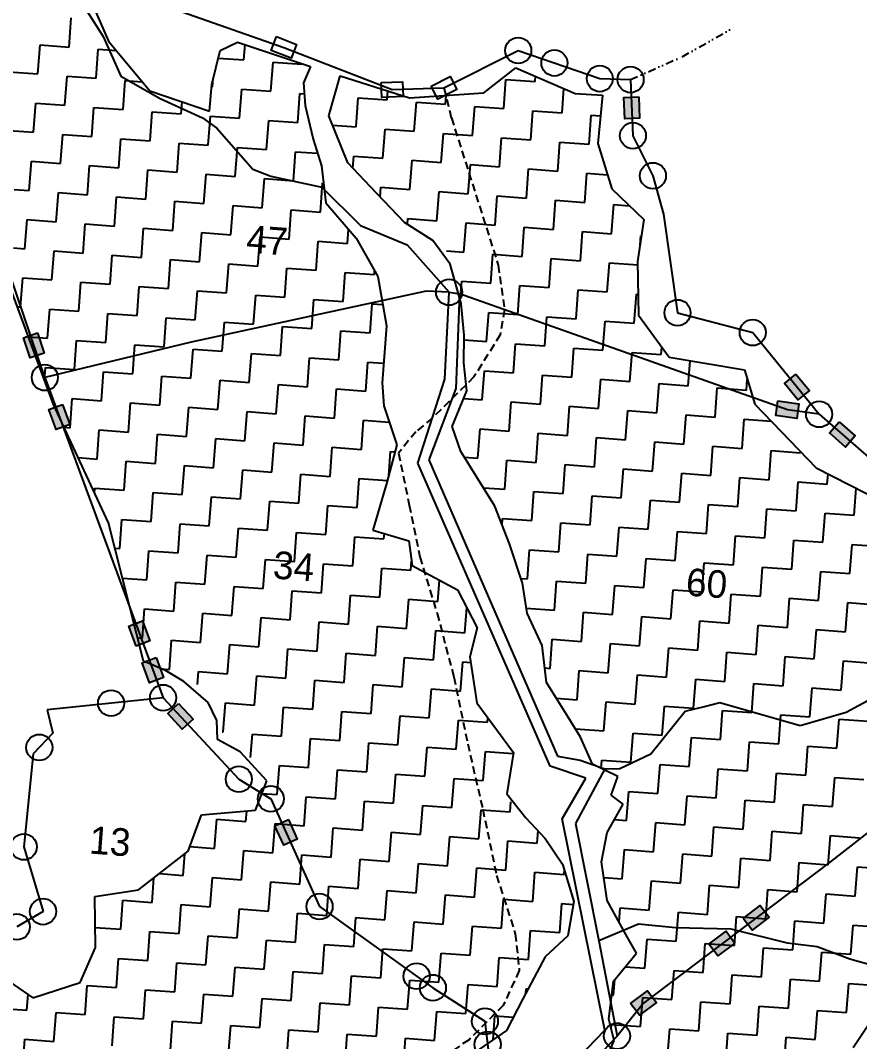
# Model space of a CAD drawing. Header units: metres. Extents: x 317417 to 320594, y 1863773 to 1867597.
# Drawn here: x 319720 to 320265, y 1865305 to 1865968 of the extents above; entities that cross this region are included whole.
import ezdxf

# ---------------------------------------------------------------- set-up
doc = ezdxf.new("R2010")
doc.units = ezdxf.units.M
doc.header["$MEASUREMENT"] = 0
doc.linetypes.add('DASHED', pattern=[0.75, 0.5, -0.25])
doc.linetypes.add('DIVIDE', pattern=[1.25, 0.5, -0.25, 0, -0.25, 0, -0.25])
for name, color, linetype in [('LINE_FOOTPATH', 1, 'DASHED'), ('LINE_WATER', 4, 'Continuous'), ('POLY_HATCH', 12, 'Continuous'), ('POLY_PARCEL', 6, 'Continuous'), ('POLY_WATER', 4, 'Continuous'), ('TEXT_PARCEL', 7, 'Continuous'), ('V_BOUND_LINE', 7, 'Continuous'), ('V_DIVIDE_LINE', 7, 'DIVIDE')]:
    doc.layers.add(name, color=color, linetype=linetype)
doc.styles.add('TEXT_MAP', font='')
doc.styles.get('TEXT_MAP').set_extended_font_data('Kruti Dev 050')

msp = doc.modelspace()

# ---------------------------------------------------------------- hatches: boundary and pattern name
for points in [[(320112.89, 1865904.33), (320122.47, 1865904.73), (320121.89, 1865918.58), (320112.31, 1865918.18)], [(319726.51, 1865749.02), (319735.59, 1865752.1), (319731.13, 1865765.23), (319722.05, 1865762.14)], [(320225.42, 1865721.73), (320232.86, 1865727.78), (320224.11, 1865738.54), (320216.67, 1865732.49)], [(320224.7, 1865709.63), (320226.04, 1865719.13), (320212.32, 1865721.07), (320210.97, 1865711.57)], [(319743.29, 1865702.43), (319752.29, 1865705.75), (319747.48, 1865718.76), (319738.49, 1865715.43)], [(320256.29, 1865691.11), (320262.6, 1865698.33), (320252.15, 1865707.45), (320245.84, 1865700.23)], [(319799.46, 1865578.12), (319790.46, 1865574.79), (319795.27, 1865561.79), (319804.26, 1865565.11)], [(319804.07, 1865537.96), (319813.07, 1865541.29), (319808.26, 1865554.29), (319799.27, 1865550.97)], [(319825.24, 1865507.77), (319832.26, 1865514.3), (319822.82, 1865524.45), (319815.8, 1865517.92)], [(319891.2, 1865432.37), (319899.93, 1865436.32), (319894.22, 1865448.95), (319885.48, 1865445)], [(320206.62, 1865385.55), (320200.8, 1865393.17), (320189.78, 1865384.75), (320195.6, 1865377.13)], [(320167.59, 1865368.01), (320173.38, 1865360.36), (320184.44, 1865368.73), (320178.65, 1865376.38)], [(320133.46, 1865330.16), (320127.67, 1865337.81), (320116.62, 1865329.44), (320122.4, 1865321.8)]]:
    msp.add_hatch(color=256).paths.add_polyline_path(points)

# ---------------------------------------------------------------- linework, layer by layer
for points in [[(319886.53, 1865957.82), (319899.45, 1865952.78), (319895.96, 1865943.84), (319883.05, 1865948.88)], [(319954.56, 1865927.91), (319968.42, 1865928.39), (319968.75, 1865918.81), (319954.89, 1865918.33)], [(319986.94, 1865925.69), (319999.33, 1865931.92), (320003.64, 1865923.35), (319991.25, 1865917.12)], [(320121.89, 1865918.58), (320122.47, 1865904.73), (320112.89, 1865904.33), (320112.31, 1865918.18)], [(319731.13, 1865765.23), (319735.59, 1865752.1), (319726.51, 1865749.02), (319722.05, 1865762.14)], [(320224.11, 1865738.54), (320232.86, 1865727.78), (320225.42, 1865721.73), (320216.67, 1865732.49)], [(320212.32, 1865721.07), (320226.04, 1865719.13), (320224.7, 1865709.63), (320210.97, 1865711.57)], [(319747.48, 1865718.76), (319752.29, 1865705.75), (319743.29, 1865702.43), (319738.49, 1865715.43)], [(320252.15, 1865707.45), (320262.6, 1865698.33), (320256.29, 1865691.11), (320245.84, 1865700.23)], [(319795.27, 1865561.79), (319790.46, 1865574.79), (319799.46, 1865578.12), (319804.26, 1865565.11)], [(319808.26, 1865554.29), (319813.07, 1865541.29), (319804.07, 1865537.96), (319799.27, 1865550.97)], [(319822.82, 1865524.45), (319832.26, 1865514.3), (319825.24, 1865507.77), (319815.8, 1865517.92)], [(319894.22, 1865448.95), (319899.93, 1865436.32), (319891.2, 1865432.37), (319885.48, 1865445)], [(320189.78, 1865384.75), (320200.8, 1865393.17), (320206.62, 1865385.55), (320195.6, 1865377.13)], [(320184.44, 1865368.73), (320173.38, 1865360.36), (320167.59, 1865368.01), (320178.65, 1865376.38)], [(320116.62, 1865329.44), (320127.67, 1865337.81), (320133.46, 1865330.16), (320122.4, 1865321.8)]]:
    msp.add_lwpolyline(points, close=True)
for centre in [(320043.61, 1865948.8), (320067.13, 1865940.69), (320096.65, 1865930.51), (320116.62, 1865929.87), (320118.14, 1865893.44), (320131.15, 1865867.41), (319998.67, 1865791.67), (320147.09, 1865778.39), (320196.02, 1865765.46), (319735.91, 1865736.25), (320239.16, 1865712.43), (319812.8, 1865528.18), (319779.01, 1865524.68), (319732.35, 1865495.91), (319862.01, 1865475.27), (319882.83, 1865462.5), (319722.25, 1865431.25), (319734.77, 1865389.18), (319914.49, 1865392.49), (319717.75, 1865379.28), (319977.61, 1865347.24), (319988.15, 1865339.69), (320021.98, 1865317.89), (320107.82, 1865308.34), (320023.75, 1865302.86)]:
    msp.add_circle(centre, 8.48)
at = {"layer": 'LINE_FOOTPATH', "ltscale": 10}
for p, q in [((319995.29, 1865924.52), (320000.15, 1865905.03)), ((320000.15, 1865905.03), (320030.61, 1865809.35)), ((320030.61, 1865809.35), (320034.71, 1865780.23)), ((320034.71, 1865780.23), (320031.84, 1865764.08)), ((320031.84, 1865764.08), (320014.86, 1865736.63)), ((320014.86, 1865736.63), (319987.76, 1865709.92)), ((319987.76, 1865709.92), (319977.13, 1865701.08)), ((319977.13, 1865701.08), (319965.77, 1865687.13)), ((319965.77, 1865687.13), (319972.73, 1865653.43)), ((319972.73, 1865653.43), (319979.7, 1865619.72)), ((319979.7, 1865619.72), (319990.91, 1865582.95)), ((319990.91, 1865582.95), (320001.79, 1865541.73)), ((320001.79, 1865541.73), (320010.78, 1865498.25)), ((320010.78, 1865498.25), (320020.54, 1865455.74)), ((320020.54, 1865455.74), (320029.55, 1865412.6)), ((320029.55, 1865412.6), (320041.72, 1865374.72)), ((320041.72, 1865374.72), (320044.26, 1865350.98)), ((320044.26, 1865350.98), (320033.78, 1865328.2)), ((320033.78, 1865328.2), (320011.65, 1865305.94)), ((320011.65, 1865305.94), (319962.57, 1865273.3))]:
    msp.add_line(p, q, dxfattribs=at)
at = {"layer": 'LINE_WATER'}
for p, q in [((319747.69, 1865998.93), (319773.91, 1865957.83)), ((319773.91, 1865957.83), (319785.33, 1865932.18)), ((319785.33, 1865932.18), (319810.88, 1865917.58)), ((319810.88, 1865917.58), (319838.46, 1865905.01)), ((319838.46, 1865905.01), (319847.79, 1865898.35)), ((319847.79, 1865898.35), (319871.1, 1865871.62)), ((319871.1, 1865871.62), (319882.84, 1865867.14)), ((319882.84, 1865867.14), (319916.06, 1865859.91)), ((319916.06, 1865859.91), (319941.19, 1865835)), ((319941.19, 1865835), (319971.37, 1865822.58)), ((319971.37, 1865822.58), (319998.67, 1865791.67)), ((320256.76, 1865518.9), (320278.33, 1865530.43)), ((320152.06, 1865519.38), (320164.66, 1865522.57)), ((320164.66, 1865522.57), (320174.67, 1865524.99)), ((320174.67, 1865524.99), (320226.93, 1865510.09)), ((320129.7, 1865491.64), (320152.06, 1865519.38)), ((320226.93, 1865510.09), (320256.76, 1865518.9)), ((320109.65, 1865482.26), (320129.7, 1865491.64)), ((320100, 1865482.03), (320109.65, 1865482.26)), ((320121.85, 1865380.97), (320095.95, 1865370.15)), ((320145.86, 1865378.57), (320121.85, 1865380.97)), ((320181.98, 1865377.75), (320145.86, 1865378.57)), ((320218.72, 1865368.61), (320181.98, 1865377.75)), ((320237.94, 1865366.34), (320218.72, 1865368.61)), ((320259.04, 1865358.2), (320237.94, 1865366.34)), ((320284.14, 1865351.19), (320259.04, 1865358.2))]:
    msp.add_line(p, q, dxfattribs=at)
at = {"layer": 'POLY_HATCH'}
for p, q in [((319760.58, 1865993.44), (319777.42, 1865954.88)), ((319777.42, 1865954.88), (319804.15, 1865922.63)), ((319849.94, 1865948.9), (319861.22, 1865954.23)), ((319861.22, 1865954.23), (319908.62, 1865938.41)), ((319844.46, 1865926.69), (319849.94, 1865948.9)), ((319908.62, 1865938.41), (319903.98, 1865927.84)), ((320021.16, 1865921.2), (320042.08, 1865937.57)), ((320042.08, 1865937.57), (320080.56, 1865920.9)), ((319842.89, 1865909.47), (319844.46, 1865926.69)), ((319903.98, 1865927.84), (319905.15, 1865913.04)), ((319920.49, 1865906.24), (319927.84, 1865932.25)), ((319927.84, 1865932.25), (319972.97, 1865918.02)), ((319804.15, 1865922.63), (319842.89, 1865909.47)), ((319972.97, 1865918.02), (320021.16, 1865921.2)), ((320080.56, 1865920.9), (320098.43, 1865919.87)), ((320098.43, 1865919.87), (320095.39, 1865888.32)), ((319905.15, 1865913.04), (319910.31, 1865891.15)), ((319932.96, 1865875.89), (319920.49, 1865906.24)), ((319910.31, 1865891.15), (319915.82, 1865873.77)), ((320095.39, 1865888.32), (320104.54, 1865858.81)), ((319915.82, 1865873.77), (319918.57, 1865849.8)), ((319947.64, 1865860.09), (319932.96, 1865875.89)), ((319969.7, 1865836.95), (319947.64, 1865860.09)), ((320104.54, 1865858.81), (320125.17, 1865839.01)), ((319918.57, 1865849.8), (319938.38, 1865826.82)), ((319988.1, 1865825.39), (319969.7, 1865836.95)), ((320125.17, 1865839.01), (320121.23, 1865811.57)), ((319938.38, 1865826.82), (319952.39, 1865802.02)), ((319999.4, 1865809.84), (319988.1, 1865825.39)), ((320006.57, 1865784.41), (319999.4, 1865809.84)), ((320121.23, 1865811.57), (320121.76, 1865776.74)), ((319741.48, 1865718.77), (319709.71, 1865805.05)), ((319952.39, 1865802.02), (319957.93, 1865769.91)), ((320008.44, 1865763.9), (320006.57, 1865784.41)), ((320121.76, 1865776.74), (320141.7, 1865749.48)), ((319957.93, 1865769.91), (319955.17, 1865732.77)), ((320008.23, 1865745.81), (320008.44, 1865763.9)), ((320141.7, 1865749.48), (320190.58, 1865741.24)), ((320010.27, 1865727.55), (320008.23, 1865745.81)), ((320190.58, 1865741.24), (320197.37, 1865718.97)), ((319955.17, 1865732.77), (319956.34, 1865717.97)), ((320000.63, 1865704.5), (320010.27, 1865727.55)), ((319777.26, 1865641.9), (319741.48, 1865718.77)), ((319956.34, 1865717.97), (319964.63, 1865692.46)), ((320197.37, 1865718.97), (320237.25, 1865677.64)), ((320006.22, 1865688.24), (320000.63, 1865704.5)), ((319964.63, 1865692.46), (319958.29, 1865668.03)), ((320028.49, 1865652.63), (320006.22, 1865688.24)), ((320237.25, 1865677.64), (320280.6, 1865655.42)), ((319958.29, 1865668.03), (319949.19, 1865637.02)), ((320038, 1865628.16), (320028.49, 1865652.63)), ((319800.14, 1865551.96), (319777.26, 1865641.9)), ((319949.19, 1865637.02), (319972.52, 1865630.08)), ((319972.52, 1865630.08), (319974.73, 1865614.07)), ((320046.29, 1865602.64), (320038, 1865628.16)), ((319974.73, 1865614.07), (320004.14, 1865598.31)), ((320049.38, 1865583.17), (320046.29, 1865602.64)), ((320004.14, 1865598.31), (320017.02, 1865573.58)), ((320059.13, 1865562.07), (320049.38, 1865583.17)), ((320017.02, 1865573.58), (320012.22, 1865554.7)), ((320061.88, 1865538.1), (320059.13, 1865562.07)), ((320012.22, 1865554.7), (320016.81, 1865524.93)), ((319814.31, 1865545.8), (319800.14, 1865551.96)), ((319826.34, 1865538.83), (319814.31, 1865545.8)), ((319842.04, 1865525.12), (319826.34, 1865538.83)), ((320076.06, 1865515.55), (320061.88, 1865538.1)), ((319847.63, 1865513.31), (319842.04, 1865525.12)), ((320016.81, 1865524.93), (320040.45, 1865492.62)), ((320084.15, 1865502.5), (320076.06, 1865515.55)), ((319848.24, 1865501.11), (319847.63, 1865513.31)), ((320091.91, 1865484.94), (320084.15, 1865502.5)), ((319862.9, 1865493.02), (319848.24, 1865501.11)), ((319880.14, 1865474.18), (319862.9, 1865493.02)), ((320040.45, 1865492.62), (320036.19, 1865465.77)), ((320108.3, 1865476.94), (320091.91, 1865484.94)), ((320104, 1865464.81), (320108.3, 1865476.94)), ((319872.91, 1865455.13), (319880.14, 1865474.18)), ((320036.19, 1865465.77), (320048.62, 1865450.14)), ((320111.74, 1865458.99), (320104, 1865464.81)), ((319837.72, 1865452.05), (319872.91, 1865455.13)), ((320101.31, 1865440.52), (320111.74, 1865458.99)), ((319829.12, 1865428.38), (319837.72, 1865452.05)), ((320048.62, 1865450.14), (320061.22, 1865436.75)), ((320061.22, 1865436.75), (320072.43, 1865420.07)), ((320097.63, 1865421.56), (320101.31, 1865440.52)), ((319796.86, 1865403.42), (319829.12, 1865428.38)), ((320101.42, 1865396.38), (320097.63, 1865421.56)), ((320072.43, 1865420.07), (320079.69, 1865395.77)), ((319768.52, 1865398.92), (319796.86, 1865403.42)), ((319768.88, 1865365.82), (319768.52, 1865398.92)), ((320079.69, 1865395.77), (320075.76, 1865373.43)), ((320114.39, 1865372.78), (320101.42, 1865396.38)), ((320075.76, 1865373.43), (320061.16, 1865359.8)), ((320120.4, 1865362.15), (320114.39, 1865372.78)), ((319758.82, 1865343.02), (319768.88, 1865365.82)), ((320105.46, 1865344.02), (320120.4, 1865362.15)), ((319688.92, 1865360.14), (319728.06, 1865333.15)), ((320061.16, 1865359.8), (320046.68, 1865332.58)), ((319728.06, 1865333.15), (319758.82, 1865343.02)), ((320102.5, 1865319.34), (320105.46, 1865344.02)), ((320046.68, 1865332.58), (320036.08, 1865311.86)), ((320276.87, 1865323.99), (320261.31, 1865300.76)), ((320106, 1865305.5), (320102.5, 1865319.34)), ((320036.08, 1865311.86), (320012.22, 1865295.53)), ((320095.07, 1865280.28), (320106, 1865305.5))]:
    msp.add_line(p, q, dxfattribs=at)
at = {"layer": 'POLY_HATCH', "linetype": 'Continuous'}
for p, q in [((319751.76, 1865951.07), (319753.16, 1865969.99)), ((319731.43, 1865933.55), (319732.83, 1865952.48)), ((319732.83, 1865952.48), (319751.76, 1865951.07)), ((319865.31, 1865942.63), (319866.05, 1865952.62)), ((319769.28, 1865930.74), (319770.68, 1865949.66)), ((319770.68, 1865949.66), (319782.47, 1865948.79)), ((319848.7, 1865943.87), (319865.31, 1865942.63)), ((319882.83, 1865922.3), (319884.24, 1865941.23)), ((319884.24, 1865941.23), (319903.04, 1865939.83)), ((319712.5, 1865934.96), (319731.43, 1865933.55)), ((319748.95, 1865913.22), (319750.35, 1865932.14)), ((319750.35, 1865932.14), (319769.28, 1865930.74)), ((319786.8, 1865910.41), (319788.2, 1865929.33)), ((319788.2, 1865929.33), (319799.28, 1865928.51)), ((319844.98, 1865925.11), (319845.37, 1865930.36)), ((320034.24, 1865911.06), (320035.64, 1865929.98)), ((320035.64, 1865929.98), (320054.57, 1865928.58)), ((320054.57, 1865928.58), (320054.83, 1865932.05)), ((319844.32, 1865925.16), (319844.98, 1865925.11)), ((319862.5, 1865904.78), (319863.91, 1865923.71)), ((319863.91, 1865923.71), (319882.83, 1865922.3)), ((319900.35, 1865901.97), (319901.76, 1865920.9)), ((319901.76, 1865920.9), (319904.54, 1865920.69)), ((319958.53, 1865916.68), (319958.96, 1865922.44)), ((319996.39, 1865913.87), (319996.81, 1865919.59)), ((320072.09, 1865908.25), (320073.26, 1865924.06)), ((319728.61, 1865895.7), (319730.02, 1865914.62)), ((319730.02, 1865914.62), (319748.95, 1865913.22)), ((319824.65, 1865907.59), (319825.23, 1865915.47)), ((319938.2, 1865899.16), (319939.61, 1865918.09)), ((319939.61, 1865918.09), (319958.53, 1865916.68)), ((319976.05, 1865896.35), (319977.46, 1865915.27)), ((319977.46, 1865915.27), (319996.39, 1865913.87)), ((319766.47, 1865892.89), (319767.87, 1865911.81)), ((319767.87, 1865911.81), (319786.8, 1865910.41)), ((319804.32, 1865890.07), (319805.72, 1865909)), ((319805.72, 1865909), (319824.65, 1865907.59)), ((319842.17, 1865887.26), (319843.57, 1865906.19)), ((319843.57, 1865906.19), (319862.5, 1865904.78)), ((320013.91, 1865893.54), (320015.31, 1865912.46)), ((320015.31, 1865912.46), (320034.24, 1865911.06)), ((320051.76, 1865890.73), (320053.16, 1865909.65)), ((320053.16, 1865909.65), (320072.09, 1865908.25)), ((320089.61, 1865887.91), (320091.01, 1865906.84)), ((320091.01, 1865906.84), (320097.13, 1865906.39)), ((319880.02, 1865884.45), (319881.43, 1865903.38)), ((319881.43, 1865903.38), (319900.35, 1865901.97)), ((319922.94, 1865900.29), (319938.2, 1865899.16)), ((319709.69, 1865897.1), (319728.61, 1865895.7)), ((319746.13, 1865875.37), (319747.54, 1865894.29)), ((319747.54, 1865894.29), (319766.47, 1865892.89)), ((319955.72, 1865878.83), (319957.13, 1865897.75)), ((319957.13, 1865897.75), (319976.05, 1865896.35)), ((319993.57, 1865876.02), (319994.98, 1865894.94)), ((319994.98, 1865894.94), (320013.91, 1865893.54)), ((319783.99, 1865872.55), (319785.39, 1865891.48)), ((319785.39, 1865891.48), (319804.32, 1865890.07)), ((319821.84, 1865869.74), (319823.24, 1865888.67)), ((319823.24, 1865888.67), (319842.17, 1865887.26)), ((320031.43, 1865873.21), (320032.83, 1865892.13)), ((320032.83, 1865892.13), (320051.76, 1865890.73)), ((320069.28, 1865870.39), (320070.68, 1865889.32)), ((320070.68, 1865889.32), (320089.61, 1865887.91)), ((319859.69, 1865866.93), (319861.09, 1865885.86)), ((319861.09, 1865885.86), (319880.02, 1865884.45)), ((319897.54, 1865864.12), (319898.95, 1865883.05)), ((319898.95, 1865883.05), (319913.22, 1865881.99)), ((319936.21, 1865872.39), (319936.8, 1865880.23)), ((319936.8, 1865880.23), (319955.72, 1865878.83)), ((319725.8, 1865857.85), (319727.21, 1865876.77)), ((319727.21, 1865876.77), (319746.13, 1865875.37)), ((319763.65, 1865855.04), (319765.06, 1865873.96)), ((319765.06, 1865873.96), (319783.99, 1865872.55)), ((319973.24, 1865858.5), (319974.65, 1865877.42)), ((319974.65, 1865877.42), (319993.57, 1865876.02)), ((320011.09, 1865855.69), (320012.5, 1865874.61)), ((320012.5, 1865874.61), (320031.43, 1865873.21)), ((319801.51, 1865852.22), (319802.91, 1865871.15)), ((319802.91, 1865871.15), (319821.84, 1865869.74)), ((319839.36, 1865849.41), (319840.76, 1865868.34)), ((319840.76, 1865868.34), (319859.69, 1865866.93)), ((320048.95, 1865852.87), (320050.35, 1865871.8)), ((320050.35, 1865871.8), (320069.28, 1865870.39)), ((320086.8, 1865850.06), (320088.2, 1865868.99)), ((320088.2, 1865868.99), (320101.7, 1865867.99)), ((319877.21, 1865846.6), (319878.61, 1865865.53)), ((319878.61, 1865865.53), (319897.54, 1865864.12)), ((319915.06, 1865843.79), (319916.47, 1865862.71)), ((319916.47, 1865862.71), (319917.09, 1865862.67)), ((319953.85, 1865853.58), (319954.32, 1865859.9)), ((319954.32, 1865859.9), (319973.24, 1865858.5)), ((319716.07, 1865858.57), (319725.8, 1865857.85)), ((319743.32, 1865837.52), (319744.73, 1865856.44)), ((319744.73, 1865856.44), (319763.65, 1865855.04)), ((319781.17, 1865834.7), (319782.58, 1865853.63)), ((319782.58, 1865853.63), (319801.51, 1865852.22)), ((319990.76, 1865838.17), (319992.17, 1865857.09)), ((319992.17, 1865857.09), (320011.09, 1865855.69)), ((320028.61, 1865835.35), (320030.02, 1865854.28)), ((320030.02, 1865854.28), (320048.95, 1865852.87)), ((319819.03, 1865831.89), (319820.43, 1865850.82)), ((319820.43, 1865850.82), (319839.36, 1865849.41)), ((319856.88, 1865829.08), (319858.28, 1865848.01)), ((319858.28, 1865848.01), (319877.21, 1865846.6)), ((320066.46, 1865832.54), (320067.87, 1865851.47)), ((320067.87, 1865851.47), (320086.8, 1865850.06)), ((320104.32, 1865829.73), (320105.72, 1865848.66)), ((320105.72, 1865848.66), (320115.91, 1865847.9)), ((319894.73, 1865826.27), (319896.13, 1865845.19)), ((319896.13, 1865845.19), (319915.06, 1865843.79)), ((319722.99, 1865820), (319724.4, 1865838.92)), ((319724.4, 1865838.92), (319743.32, 1865837.52)), ((319760.84, 1865817.18), (319762.25, 1865836.11)), ((319762.25, 1865836.11), (319781.17, 1865834.7)), ((319798.69, 1865814.37), (319800.1, 1865833.3)), ((319800.1, 1865833.3), (319819.03, 1865831.89)), ((319971.56, 1865835.78), (319971.84, 1865839.57)), ((319971.84, 1865839.57), (319990.76, 1865838.17)), ((320008.28, 1865817.83), (320009.69, 1865836.76)), ((320009.69, 1865836.76), (320028.61, 1865835.35)), ((320046.13, 1865815.02), (320047.54, 1865833.95)), ((320047.54, 1865833.95), (320066.46, 1865832.54)), ((319836.55, 1865811.56), (319837.95, 1865830.49)), ((319837.95, 1865830.49), (319856.88, 1865829.08)), ((319874.4, 1865808.75), (319875.8, 1865827.67)), ((319875.8, 1865827.67), (319894.73, 1865826.27)), ((319932.58, 1865823.46), (319933.27, 1865832.75)), ((320083.98, 1865812.21), (320085.39, 1865831.14)), ((320085.39, 1865831.14), (320104.32, 1865829.73)), ((320122.82, 1865822.58), (320123.24, 1865828.32)), ((320123.24, 1865828.32), (320123.64, 1865828.3)), ((319715.68, 1865820.54), (319722.99, 1865820)), ((319912.25, 1865805.94), (319913.65, 1865824.86)), ((319913.65, 1865824.86), (319932.58, 1865823.46)), ((319740.51, 1865799.66), (319741.92, 1865818.59)), ((319741.92, 1865818.59), (319760.84, 1865817.18)), ((319778.36, 1865796.85), (319779.77, 1865815.78)), ((319779.77, 1865815.78), (319798.69, 1865814.37)), ((319996.91, 1865818.68), (320008.28, 1865817.83)), ((320025.8, 1865797.5), (320027.21, 1865816.43)), ((320027.21, 1865816.43), (320046.13, 1865815.02)), ((320063.65, 1865794.69), (320065.06, 1865813.62)), ((320065.06, 1865813.62), (320083.98, 1865812.21)), ((319816.21, 1865794.04), (319817.62, 1865812.97)), ((319817.62, 1865812.97), (319836.55, 1865811.56)), ((319854.06, 1865791.23), (319855.47, 1865810.15)), ((319855.47, 1865810.15), (319874.4, 1865808.75)), ((319891.92, 1865788.42), (319893.32, 1865807.34)), ((319893.32, 1865807.34), (319912.25, 1865805.94)), ((320101.5, 1865791.88), (320102.91, 1865810.8)), ((320102.91, 1865810.8), (320121.27, 1865809.44)), ((319720.18, 1865782.14), (319721.59, 1865801.07)), ((319721.59, 1865801.07), (319740.51, 1865799.66)), ((319929.77, 1865785.61), (319931.17, 1865804.53)), ((319931.17, 1865804.53), (319950.1, 1865803.13)), ((319950.1, 1865803.13), (319950.29, 1865805.73)), ((319758.03, 1865779.33), (319759.44, 1865798.26)), ((319759.44, 1865798.26), (319778.36, 1865796.85)), ((319795.88, 1865776.52), (319797.29, 1865795.45)), ((319797.29, 1865795.45), (319816.21, 1865794.04)), ((320005.96, 1865786.57), (320006.88, 1865798.91)), ((320006.88, 1865798.91), (320025.8, 1865797.5)), ((320043.32, 1865777.17), (320044.73, 1865796.1)), ((320044.73, 1865796.1), (320063.65, 1865794.69)), ((320081.17, 1865774.36), (320082.58, 1865793.29)), ((320082.58, 1865793.29), (320101.5, 1865791.88)), ((319833.73, 1865773.71), (319835.14, 1865792.63)), ((319835.14, 1865792.63), (319854.06, 1865791.23)), ((319871.58, 1865770.9), (319872.99, 1865789.82)), ((319872.99, 1865789.82), (319891.92, 1865788.42)), ((319909.44, 1865768.09), (319910.84, 1865787.01)), ((319910.84, 1865787.01), (319929.77, 1865785.61)), ((320119.02, 1865771.55), (320120.43, 1865790.47)), ((320120.43, 1865790.47), (320121.56, 1865790.39)), ((319718.09, 1865782.3), (319720.18, 1865782.14)), ((319737.7, 1865761.81), (319739.1, 1865780.74)), ((319739.1, 1865780.74), (319758.03, 1865779.33)), ((319947.29, 1865765.27), (319948.69, 1865784.2)), ((319948.69, 1865784.2), (319955.55, 1865783.69)), ((319775.55, 1865759), (319776.96, 1865777.93)), ((319776.96, 1865777.93), (319795.88, 1865776.52)), ((319813.4, 1865756.19), (319814.81, 1865775.11)), ((319814.81, 1865775.11), (319833.73, 1865773.71)), ((320022.99, 1865759.65), (320024.4, 1865778.58)), ((320024.4, 1865778.58), (320043.32, 1865777.17)), ((320060.84, 1865756.84), (320062.25, 1865775.77)), ((320062.25, 1865775.77), (320081.17, 1865774.36)), ((319851.25, 1865753.38), (319852.66, 1865772.3)), ((319852.66, 1865772.3), (319871.58, 1865770.9)), ((319889.1, 1865750.57), (319890.51, 1865769.49)), ((319890.51, 1865769.49), (319909.44, 1865768.09)), ((319926.96, 1865747.75), (319928.36, 1865766.68)), ((319928.36, 1865766.68), (319947.29, 1865765.27)), ((320098.69, 1865754.03), (320100.1, 1865772.95)), ((320100.1, 1865772.95), (320119.02, 1865771.55)), ((319725.3, 1865762.73), (319737.7, 1865761.81)), ((319755.22, 1865741.48), (319756.62, 1865760.41)), ((319756.62, 1865760.41), (319775.55, 1865759)), ((320008.41, 1865760.73), (320022.99, 1865759.65)), ((319793.07, 1865738.67), (319794.48, 1865757.59)), ((319794.48, 1865757.59), (319813.4, 1865756.19)), ((319830.92, 1865735.86), (319832.33, 1865754.78)), ((319832.33, 1865754.78), (319851.25, 1865753.38)), ((320040.51, 1865739.32), (320041.92, 1865758.25)), ((320041.92, 1865758.25), (320060.84, 1865756.84)), ((320078.36, 1865736.51), (320079.77, 1865755.43)), ((320079.77, 1865755.43), (320098.69, 1865754.03)), ((320136.54, 1865751.22), (320136.9, 1865756.04)), ((319868.77, 1865733.05), (319870.18, 1865751.97)), ((319870.18, 1865751.97), (319889.1, 1865750.57)), ((319906.62, 1865730.23), (319908.03, 1865749.16)), ((319908.03, 1865749.16), (319926.96, 1865747.75)), ((320116.21, 1865733.7), (320117.62, 1865752.62)), ((320117.62, 1865752.62), (320136.54, 1865751.22)), ((320154.06, 1865730.88), (320155.28, 1865747.19)), ((319735.67, 1865734.55), (319736.29, 1865742.89)), ((319736.29, 1865742.89), (319755.22, 1865741.48)), ((319772.74, 1865721.15), (319774.14, 1865740.08)), ((319774.14, 1865740.08), (319793.07, 1865738.67)), ((319944.48, 1865727.42), (319945.88, 1865746.35)), ((319945.88, 1865746.35), (319956.12, 1865745.59)), ((320020.18, 1865721.8), (320021.58, 1865740.73)), ((320021.58, 1865740.73), (320040.51, 1865739.32)), ((319810.59, 1865718.34), (319812, 1865737.26)), ((319812, 1865737.26), (319830.92, 1865735.86)), ((319848.44, 1865715.53), (319849.85, 1865734.45)), ((319849.85, 1865734.45), (319868.77, 1865733.05)), ((320058.03, 1865718.99), (320059.44, 1865737.91)), ((320059.44, 1865737.91), (320078.36, 1865736.51)), ((320095.88, 1865716.18), (320097.29, 1865735.1)), ((320097.29, 1865735.1), (320116.21, 1865733.7)), ((320191.92, 1865728.07), (320192.44, 1865735.14)), ((319886.29, 1865712.71), (319887.7, 1865731.64)), ((319887.7, 1865731.64), (319906.62, 1865730.23)), ((319924.14, 1865709.9), (319925.55, 1865728.83)), ((319925.55, 1865728.83), (319944.48, 1865727.42)), ((320133.73, 1865713.36), (320135.14, 1865732.29)), ((320135.14, 1865732.29), (320154.06, 1865730.88)), ((320171.58, 1865710.55), (320172.99, 1865729.48)), ((320172.99, 1865729.48), (320191.92, 1865728.07)), ((319752.41, 1865703.63), (319753.81, 1865722.56)), ((319753.81, 1865722.56), (319772.74, 1865721.15)), ((320008.24, 1865722.69), (320020.18, 1865721.8)), ((320037.7, 1865701.47), (320039.1, 1865720.39)), ((320039.1, 1865720.39), (320058.03, 1865718.99)), ((319790.26, 1865700.82), (319791.66, 1865719.74)), ((319791.66, 1865719.74), (319810.59, 1865718.34)), ((319828.11, 1865698.01), (319829.52, 1865716.93)), ((319829.52, 1865716.93), (319848.44, 1865715.53)), ((319865.96, 1865695.19), (319867.37, 1865714.12)), ((319867.37, 1865714.12), (319886.29, 1865712.71)), ((320075.55, 1865698.66), (320076.96, 1865717.58)), ((320076.96, 1865717.58), (320095.88, 1865716.18)), ((320113.4, 1865695.85), (320114.81, 1865714.77)), ((320114.81, 1865714.77), (320133.73, 1865713.36)), ((319903.81, 1865692.38), (319905.22, 1865711.31)), ((319905.22, 1865711.31), (319924.14, 1865709.9)), ((319941.66, 1865689.57), (319943.07, 1865708.5)), ((319943.07, 1865708.5), (319959.82, 1865707.25)), ((320151.25, 1865693.03), (320152.66, 1865711.96)), ((320152.66, 1865711.96), (320171.58, 1865710.55)), ((320189.1, 1865690.22), (320190.51, 1865709.15)), ((320190.51, 1865709.15), (320208.11, 1865707.84)), ((319748.39, 1865703.93), (319752.41, 1865703.63)), ((319769.93, 1865683.3), (319771.33, 1865702.22)), ((319771.33, 1865702.22), (319790.26, 1865700.82)), ((320017.37, 1865683.95), (320018.77, 1865702.87)), ((320018.77, 1865702.87), (320037.7, 1865701.47)), ((319807.78, 1865680.49), (319809.18, 1865699.41)), ((319809.18, 1865699.41), (319828.11, 1865698.01)), ((319845.63, 1865677.67), (319847.04, 1865696.6)), ((319847.04, 1865696.6), (319865.96, 1865695.19)), ((319883.48, 1865674.86), (319884.89, 1865693.79)), ((319884.89, 1865693.79), (319903.81, 1865692.38)), ((320055.22, 1865681.14), (320056.62, 1865700.06)), ((320056.62, 1865700.06), (320075.55, 1865698.66)), ((320093.07, 1865678.33), (320094.48, 1865697.25)), ((320094.48, 1865697.25), (320113.4, 1865695.85)), ((320130.92, 1865675.51), (320132.33, 1865694.44)), ((320132.33, 1865694.44), (320151.25, 1865693.03)), ((319921.33, 1865672.05), (319922.74, 1865690.98)), ((319922.74, 1865690.98), (319941.66, 1865689.57)), ((319959.42, 1865672.37), (319960.59, 1865688.17)), ((319960.59, 1865688.17), (319963.46, 1865687.95)), ((320168.77, 1865672.7), (320170.18, 1865691.63)), ((320170.18, 1865691.63), (320189.1, 1865690.22)), ((320206.62, 1865669.89), (320208.03, 1865688.82)), ((320208.03, 1865688.82), (320226.96, 1865687.41)), ((320226.96, 1865687.41), (320227.02, 1865688.24)), ((319757.57, 1865684.22), (319769.93, 1865683.3)), ((319787.45, 1865662.97), (319788.85, 1865681.89)), ((319788.85, 1865681.89), (319807.78, 1865680.49)), ((320008.49, 1865684.61), (320017.37, 1865683.95)), ((320034.89, 1865663.62), (320036.29, 1865682.54)), ((320036.29, 1865682.54), (320055.22, 1865681.14)), ((319825.3, 1865660.15), (319826.7, 1865679.08)), ((319826.7, 1865679.08), (319845.63, 1865677.67)), ((319863.15, 1865657.34), (319864.56, 1865676.27)), ((319864.56, 1865676.27), (319883.48, 1865674.86)), ((320072.74, 1865660.81), (320074.14, 1865679.73)), ((320074.14, 1865679.73), (320093.07, 1865678.33)), ((320110.59, 1865657.99), (320112, 1865676.92)), ((320112, 1865676.92), (320130.92, 1865675.51)), ((320148.44, 1865655.18), (320149.85, 1865674.11)), ((320149.85, 1865674.11), (320168.77, 1865672.7)), ((319901, 1865654.53), (319902.41, 1865673.46)), ((319902.41, 1865673.46), (319921.33, 1865672.05)), ((319938.85, 1865651.72), (319940.26, 1865670.65)), ((319940.26, 1865670.65), (319958.62, 1865669.28)), ((320186.29, 1865652.37), (320187.7, 1865671.3)), ((320187.7, 1865671.3), (320206.62, 1865669.89)), ((320224.14, 1865649.56), (320225.55, 1865668.48)), ((320225.55, 1865668.48), (320244.48, 1865667.08)), ((320244.48, 1865667.08), (320244.97, 1865673.68)), ((319768.28, 1865661.18), (319768.52, 1865664.37)), ((319768.52, 1865664.37), (319787.45, 1865662.97)), ((319804.97, 1865642.63), (319806.37, 1865661.56)), ((319806.37, 1865661.56), (319825.3, 1865660.15)), ((320020.97, 1865664.65), (320034.89, 1865663.62)), ((320052.41, 1865643.29), (320053.81, 1865662.21)), ((320053.81, 1865662.21), (320072.74, 1865660.81)), ((320262, 1865646.75), (320263.3, 1865664.29)), ((319842.82, 1865639.82), (319844.22, 1865658.75)), ((319844.22, 1865658.75), (319863.15, 1865657.34)), ((319880.67, 1865637.01), (319882.08, 1865655.94)), ((319882.08, 1865655.94), (319901, 1865654.53)), ((320090.26, 1865640.47), (320091.66, 1865659.4)), ((320091.66, 1865659.4), (320110.59, 1865657.99)), ((320128.11, 1865637.66), (320129.52, 1865656.59)), ((320129.52, 1865656.59), (320148.44, 1865655.18)), ((319918.52, 1865634.2), (319919.93, 1865653.13)), ((319919.93, 1865653.13), (319938.85, 1865651.72)), ((320165.96, 1865634.85), (320167.37, 1865653.78)), ((320167.37, 1865653.78), (320186.29, 1865652.37)), ((320203.81, 1865632.04), (320205.22, 1865650.96)), ((320205.22, 1865650.96), (320224.14, 1865649.56)), ((320241.66, 1865629.23), (320243.07, 1865648.15)), ((320243.07, 1865648.15), (320262, 1865646.75)), ((319784.64, 1865625.12), (319786.04, 1865644.04)), ((319786.04, 1865644.04), (319804.97, 1865642.63)), ((319822.49, 1865622.3), (319823.89, 1865641.23)), ((319823.89, 1865641.23), (319842.82, 1865639.82)), ((320033.17, 1865640.57), (320033.48, 1865644.69)), ((320033.48, 1865644.69), (320052.41, 1865643.29)), ((320069.93, 1865622.95), (320071.33, 1865641.88)), ((320071.33, 1865641.88), (320090.26, 1865640.47)), ((319860.34, 1865619.49), (319861.74, 1865638.42)), ((319861.74, 1865638.42), (319880.67, 1865637.01)), ((319898.19, 1865616.68), (319899.6, 1865635.61)), ((319899.6, 1865635.61), (319918.52, 1865634.2)), ((319956.37, 1865631.39), (319956.63, 1865634.81)), ((320107.78, 1865620.14), (320109.18, 1865639.07)), ((320109.18, 1865639.07), (320128.11, 1865637.66)), ((320145.63, 1865617.33), (320147.04, 1865636.26)), ((320147.04, 1865636.26), (320165.96, 1865634.85)), ((319936.04, 1865613.87), (319937.45, 1865632.79)), ((319937.45, 1865632.79), (319956.37, 1865631.39)), ((320183.48, 1865614.52), (320184.89, 1865633.44)), ((320184.89, 1865633.44), (320203.81, 1865632.04)), ((320221.33, 1865611.71), (320222.74, 1865630.63)), ((320222.74, 1865630.63), (320241.66, 1865629.23)), ((320259.18, 1865608.9), (320260.59, 1865627.82)), ((320260.59, 1865627.82), (320279.52, 1865626.42)), ((319781.47, 1865625.35), (319784.64, 1865625.12)), ((319802.16, 1865604.78), (319803.56, 1865623.71)), ((319803.56, 1865623.71), (319822.49, 1865622.3)), ((319840.01, 1865601.97), (319841.41, 1865620.9)), ((319841.41, 1865620.9), (319860.34, 1865619.49)), ((320049.6, 1865605.43), (320051, 1865624.36)), ((320051, 1865624.36), (320069.93, 1865622.95)), ((320087.45, 1865602.62), (320088.85, 1865621.55)), ((320088.85, 1865621.55), (320107.78, 1865620.14)), ((319877.86, 1865599.16), (319879.26, 1865618.09)), ((319879.26, 1865618.09), (319898.19, 1865616.68)), ((319915.71, 1865596.35), (319917.12, 1865615.27)), ((319917.12, 1865615.27), (319936.04, 1865613.87)), ((319973.89, 1865611.06), (319974.33, 1865616.98)), ((320125.3, 1865599.81), (320126.7, 1865618.74)), ((320126.7, 1865618.74), (320145.63, 1865617.33)), ((320163.15, 1865597), (320164.56, 1865615.92)), ((320164.56, 1865615.92), (320183.48, 1865614.52)), ((319953.56, 1865593.54), (319954.97, 1865612.46)), ((319954.97, 1865612.46), (319973.89, 1865611.06)), ((320201, 1865594.19), (320202.41, 1865613.11)), ((320202.41, 1865613.11), (320221.33, 1865611.71)), ((320238.85, 1865591.38), (320240.26, 1865610.3)), ((320240.26, 1865610.3), (320259.18, 1865608.9)), ((319786.4, 1865605.95), (319802.16, 1865604.78)), ((319819.68, 1865584.45), (319821.08, 1865603.38)), ((319821.08, 1865603.38), (319840.01, 1865601.97)), ((319991.41, 1865590.73), (319992.44, 1865604.58)), ((320045.81, 1865605.72), (320049.6, 1865605.43)), ((320067.12, 1865585.1), (320068.52, 1865604.03)), ((320068.52, 1865604.03), (320087.45, 1865602.62)), ((320104.97, 1865582.29), (320106.37, 1865601.22)), ((320106.37, 1865601.22), (320125.3, 1865599.81)), ((319857.53, 1865581.64), (319858.93, 1865600.57)), ((319858.93, 1865600.57), (319877.86, 1865599.16)), ((319895.38, 1865578.83), (319896.78, 1865597.75)), ((319896.78, 1865597.75), (319915.71, 1865596.35)), ((319933.23, 1865576.02), (319934.64, 1865594.94)), ((319934.64, 1865594.94), (319953.56, 1865593.54)), ((320142.82, 1865579.48), (320144.22, 1865598.4)), ((320144.22, 1865598.4), (320163.15, 1865597)), ((320180.67, 1865576.67), (320182.08, 1865595.59)), ((320182.08, 1865595.59), (320201, 1865594.19)), ((319971.08, 1865573.21), (319972.49, 1865592.13)), ((319972.49, 1865592.13), (319991.41, 1865590.73)), ((320218.52, 1865573.86), (320219.93, 1865592.78)), ((320219.93, 1865592.78), (320238.85, 1865591.38)), ((320256.37, 1865571.04), (320257.78, 1865589.97)), ((320257.78, 1865589.97), (320276.7, 1865588.56)), ((319799.34, 1865566.93), (319800.75, 1865585.86)), ((319800.75, 1865585.86), (319819.68, 1865584.45)), ((319837.2, 1865564.12), (319838.6, 1865583.05)), ((319838.6, 1865583.05), (319857.53, 1865581.64)), ((320008.93, 1865570.39), (320010.15, 1865586.77)), ((320048.86, 1865586.46), (320067.12, 1865585.1)), ((320084.64, 1865564.77), (320086.04, 1865583.7)), ((320086.04, 1865583.7), (320104.97, 1865582.29)), ((320122.49, 1865561.96), (320123.89, 1865580.89)), ((320123.89, 1865580.89), (320142.82, 1865579.48)), ((319875.05, 1865561.31), (319876.45, 1865580.23)), ((319876.45, 1865580.23), (319895.38, 1865578.83)), ((319912.9, 1865558.5), (319914.3, 1865577.42)), ((319914.3, 1865577.42), (319933.23, 1865576.02)), ((319950.75, 1865555.69), (319952.16, 1865574.61)), ((319952.16, 1865574.61), (319971.08, 1865573.21)), ((320160.34, 1865559.15), (320161.74, 1865578.07)), ((320161.74, 1865578.07), (320180.67, 1865576.67)), ((320198.19, 1865556.34), (320199.6, 1865575.26)), ((320199.6, 1865575.26), (320218.52, 1865573.86)), ((319988.6, 1865552.87), (319990.01, 1865571.8)), ((319990.01, 1865571.8), (320008.93, 1865570.39)), ((320236.04, 1865553.52), (320237.45, 1865572.45)), ((320237.45, 1865572.45), (320256.37, 1865571.04)), ((319796.27, 1865567.16), (319799.34, 1865566.93)), ((319816.86, 1865546.6), (319818.27, 1865565.53)), ((319818.27, 1865565.53), (319837.2, 1865564.12)), ((319854.72, 1865543.79), (319856.12, 1865562.71)), ((319856.12, 1865562.71), (319875.05, 1865561.31)), ((320064.3, 1865547.25), (320065.71, 1865566.18)), ((320065.71, 1865566.18), (320084.64, 1865564.77)), ((320102.16, 1865544.44), (320103.56, 1865563.37)), ((320103.56, 1865563.37), (320122.49, 1865561.96)), ((319892.57, 1865540.98), (319893.97, 1865559.9)), ((319893.97, 1865559.9), (319912.9, 1865558.5)), ((319930.42, 1865538.17), (319931.82, 1865557.09)), ((319931.82, 1865557.09), (319950.75, 1865555.69)), ((319968.27, 1865535.35), (319969.68, 1865554.28)), ((319969.68, 1865554.28), (319988.6, 1865552.87)), ((320140.01, 1865541.63), (320141.41, 1865560.55)), ((320141.41, 1865560.55), (320160.34, 1865559.15)), ((320177.86, 1865538.82), (320179.26, 1865557.74)), ((320179.26, 1865557.74), (320198.19, 1865556.34)), ((320215.71, 1865536), (320217.12, 1865554.93)), ((320217.12, 1865554.93), (320236.04, 1865553.52)), ((320006.12, 1865532.54), (320007.53, 1865551.47)), ((320007.53, 1865551.47), (320012.78, 1865551.08)), ((320253.56, 1865533.19), (320254.97, 1865552.12)), ((320254.97, 1865552.12), (320273.89, 1865550.71)), ((319811.56, 1865546.99), (319816.86, 1865546.6)), ((319835.16, 1865536.73), (319835.79, 1865545.19)), ((319835.79, 1865545.19), (319854.72, 1865543.79)), ((319872.24, 1865523.46), (319873.64, 1865542.38)), ((319873.64, 1865542.38), (319892.57, 1865540.98)), ((320060.8, 1865547.51), (320064.3, 1865547.25)), ((320081.82, 1865526.92), (320083.23, 1865545.85)), ((320083.23, 1865545.85), (320102.16, 1865544.44)), ((320119.67, 1865524.11), (320121.08, 1865543.03)), ((320121.08, 1865543.03), (320140.01, 1865541.63)), ((319910.09, 1865520.65), (319911.49, 1865539.57)), ((319911.49, 1865539.57), (319930.42, 1865538.17)), ((319947.94, 1865517.83), (319949.34, 1865536.76)), ((319949.34, 1865536.76), (319968.27, 1865535.35)), ((320157.53, 1865521.3), (320158.93, 1865540.22)), ((320158.93, 1865540.22), (320177.86, 1865538.82)), ((320195.38, 1865518.48), (320196.78, 1865537.41)), ((320196.78, 1865537.41), (320215.71, 1865536)), ((320233.23, 1865515.67), (320234.63, 1865534.6)), ((320234.63, 1865534.6), (320253.56, 1865533.19)), ((319985.79, 1865515.02), (319987.2, 1865533.95)), ((319987.2, 1865533.95), (320006.12, 1865532.54)), ((320068.28, 1865527.93), (320081.82, 1865526.92)), ((319851.9, 1865505.94), (319853.31, 1865524.86)), ((319853.31, 1865524.86), (319872.24, 1865523.46)), ((319889.76, 1865503.13), (319891.16, 1865522.05)), ((319891.16, 1865522.05), (319910.09, 1865520.65)), ((320099.34, 1865506.59), (320100.75, 1865525.51)), ((320100.75, 1865525.51), (320119.67, 1865524.11)), ((320137.19, 1865503.78), (320138.6, 1865522.7)), ((320138.6, 1865522.7), (320157.53, 1865521.3)), ((319927.61, 1865500.31), (319929.01, 1865519.24)), ((319929.01, 1865519.24), (319947.94, 1865517.83)), ((319965.46, 1865497.5), (319966.86, 1865516.43)), ((319966.86, 1865516.43), (319985.79, 1865515.02)), ((320023.64, 1865512.21), (320023.87, 1865515.28)), ((320175.05, 1865500.96), (320176.45, 1865519.89)), ((320176.45, 1865519.89), (320195.38, 1865518.48)), ((320212.9, 1865498.15), (320214.3, 1865517.08)), ((320214.3, 1865517.08), (320233.23, 1865515.67)), ((320003.31, 1865494.69), (320004.72, 1865513.62)), ((320004.72, 1865513.62), (320023.64, 1865512.21)), ((320080.83, 1865507.96), (320099.34, 1865506.59)), ((320250.75, 1865495.34), (320252.15, 1865514.27)), ((320252.15, 1865514.27), (320271.08, 1865512.86)), ((319851.09, 1865506), (319851.9, 1865505.94)), ((319869.7, 1865489.26), (319870.83, 1865504.53)), ((319870.83, 1865504.53), (319889.76, 1865503.13)), ((319907.27, 1865482.79), (319908.68, 1865501.72)), ((319908.68, 1865501.72), (319927.61, 1865500.31)), ((320116.86, 1865486.26), (320118.27, 1865505.18)), ((320118.27, 1865505.18), (320137.19, 1865503.78)), ((320154.71, 1865483.44), (320156.12, 1865502.37)), ((320156.12, 1865502.37), (320175.05, 1865500.96)), ((319945.13, 1865479.98), (319946.53, 1865498.91)), ((319946.53, 1865498.91), (319965.46, 1865497.5)), ((319982.98, 1865477.17), (319984.38, 1865496.1)), ((319984.38, 1865496.1), (320003.31, 1865494.69)), ((320192.57, 1865480.63), (320193.97, 1865499.56)), ((320193.97, 1865499.56), (320212.9, 1865498.15)), ((320230.42, 1865477.82), (320231.82, 1865496.75)), ((320231.82, 1865496.75), (320250.75, 1865495.34)), ((320020.83, 1865474.36), (320022.23, 1865493.29)), ((320022.23, 1865493.29), (320040.34, 1865491.94)), ((319886.94, 1865465.27), (319888.35, 1865484.2)), ((319888.35, 1865484.2), (319907.27, 1865482.79)), ((319924.79, 1865462.46), (319926.2, 1865481.39)), ((319926.2, 1865481.39), (319945.13, 1865479.98)), ((320097.53, 1865482.2), (320097.94, 1865487.66)), ((320097.94, 1865487.66), (320116.86, 1865486.26)), ((320134.38, 1865465.93), (320135.79, 1865484.85)), ((320135.79, 1865484.85), (320154.71, 1865483.44)), ((320172.23, 1865463.11), (320173.64, 1865482.04)), ((320173.64, 1865482.04), (320192.57, 1865480.63)), ((319962.65, 1865459.65), (319964.05, 1865478.58)), ((319964.05, 1865478.58), (319982.98, 1865477.17)), ((320000.5, 1865456.84), (320001.9, 1865475.77)), ((320001.9, 1865475.77), (320020.83, 1865474.36)), ((320210.09, 1865460.3), (320211.49, 1865479.23)), ((320211.49, 1865479.23), (320230.42, 1865477.82)), ((320247.94, 1865457.49), (320249.34, 1865476.42)), ((320249.34, 1865476.42), (320268.27, 1865475.01)), ((319877.04, 1865466.01), (319886.94, 1865465.27)), ((319904.46, 1865444.94), (319905.87, 1865463.87)), ((319905.87, 1865463.87), (319924.79, 1865462.46)), ((320114.05, 1865448.41), (320115.46, 1865467.33)), ((320115.46, 1865467.33), (320134.38, 1865465.93)), ((320151.9, 1865445.59), (320153.31, 1865464.52)), ((320153.31, 1865464.52), (320172.23, 1865463.11)), ((320189.75, 1865442.78), (320191.16, 1865461.71)), ((320191.16, 1865461.71), (320210.09, 1865460.3)), ((319942.31, 1865442.13), (319943.72, 1865461.06)), ((319943.72, 1865461.06), (319962.65, 1865459.65)), ((319980.17, 1865439.32), (319981.57, 1865458.25)), ((319981.57, 1865458.25), (320000.5, 1865456.84)), ((320018.02, 1865436.51), (320019.42, 1865455.43)), ((320019.42, 1865455.43), (320038.35, 1865454.03)), ((320038.35, 1865454.03), (320038.83, 1865460.54)), ((320227.61, 1865439.97), (320229.01, 1865458.9)), ((320229.01, 1865458.9), (320247.94, 1865457.49)), ((319846.28, 1865430.23), (319847.69, 1865449.16)), ((319847.69, 1865449.16), (319866.61, 1865447.75)), ((319866.61, 1865447.75), (319867.12, 1865454.62)), ((320106.09, 1865449), (320114.05, 1865448.41)), ((319884.13, 1865427.42), (319885.54, 1865446.35)), ((319885.54, 1865446.35), (319904.46, 1865444.94)), ((319921.98, 1865424.61), (319923.39, 1865443.54)), ((319923.39, 1865443.54), (319942.31, 1865442.13)), ((320055.87, 1865433.7), (320056.47, 1865441.8)), ((320131.57, 1865428.07), (320132.98, 1865447)), ((320132.98, 1865447), (320151.9, 1865445.59)), ((320169.42, 1865425.26), (320170.83, 1865444.19)), ((320170.83, 1865444.19), (320189.75, 1865442.78)), ((319959.83, 1865421.8), (319961.24, 1865440.73)), ((319961.24, 1865440.73), (319980.17, 1865439.32)), ((319997.69, 1865418.99), (319999.09, 1865437.91)), ((319999.09, 1865437.91), (320018.02, 1865436.51)), ((320035.54, 1865416.18), (320036.94, 1865435.1)), ((320036.94, 1865435.1), (320055.87, 1865433.7)), ((320207.27, 1865422.45), (320208.68, 1865441.38)), ((320208.68, 1865441.38), (320227.61, 1865439.97)), ((320245.13, 1865419.64), (320246.53, 1865438.56)), ((320246.53, 1865438.56), (320265.46, 1865437.16)), ((319830.23, 1865431.43), (319846.28, 1865430.23)), ((319863.8, 1865409.9), (319865.21, 1865428.83)), ((319865.21, 1865428.83), (319884.13, 1865427.42)), ((320111.24, 1865410.55), (320112.65, 1865429.48)), ((320112.65, 1865429.48), (320131.57, 1865428.07)), ((319825.95, 1865412.72), (319826.99, 1865426.73)), ((319901.65, 1865407.09), (319903.06, 1865426.02)), ((319903.06, 1865426.02), (319921.98, 1865424.61)), ((319939.5, 1865404.28), (319940.91, 1865423.21)), ((319940.91, 1865423.21), (319959.83, 1865421.8)), ((320149.09, 1865407.74), (320150.5, 1865426.67)), ((320150.5, 1865426.67), (320169.42, 1865425.26)), ((320186.94, 1865404.93), (320188.35, 1865423.86)), ((320188.35, 1865423.86), (320207.27, 1865422.45)), ((319977.35, 1865401.47), (319978.76, 1865420.39)), ((319978.76, 1865420.39), (319997.69, 1865418.99)), ((320015.21, 1865398.66), (320016.61, 1865417.58)), ((320016.61, 1865417.58), (320035.54, 1865416.18)), ((320073.39, 1865413.37), (320073.6, 1865416.18)), ((320224.79, 1865402.12), (320226.2, 1865421.04)), ((320226.2, 1865421.04), (320245.13, 1865419.64)), ((320262.65, 1865399.31), (320264.05, 1865418.23)), ((320264.05, 1865418.23), (320282.98, 1865416.83)), ((319805.62, 1865395.2), (319806.8, 1865411.11)), ((319810.37, 1865413.87), (319825.95, 1865412.72)), ((319843.47, 1865392.38), (319844.87, 1865411.31)), ((319844.87, 1865411.31), (319863.8, 1865409.9)), ((319881.32, 1865389.57), (319882.73, 1865408.5)), ((319882.73, 1865408.5), (319901.65, 1865407.09)), ((320053.06, 1865395.85), (320054.46, 1865414.77)), ((320054.46, 1865414.77), (320073.39, 1865413.37)), ((320099.15, 1865411.45), (320111.24, 1865410.55)), ((320128.76, 1865390.22), (320130.17, 1865409.15)), ((320130.17, 1865409.15), (320149.09, 1865407.74)), ((319919.17, 1865386.76), (319920.58, 1865405.69)), ((319920.58, 1865405.69), (319939.5, 1865404.28)), ((319957.02, 1865383.95), (319958.43, 1865402.87)), ((319958.43, 1865402.87), (319977.35, 1865401.47)), ((320166.61, 1865387.41), (320168.02, 1865406.34)), ((320168.02, 1865406.34), (320186.94, 1865404.93)), ((320204.46, 1865384.6), (320205.87, 1865403.52)), ((320205.87, 1865403.52), (320224.79, 1865402.12)), ((319785.29, 1865377.68), (319786.69, 1865396.6)), ((319786.69, 1865396.6), (319805.62, 1865395.2)), ((319994.87, 1865381.14), (319996.28, 1865400.06)), ((319996.28, 1865400.06), (320015.21, 1865398.66)), ((320032.73, 1865378.33), (320034.13, 1865397.25)), ((320034.13, 1865397.25), (320053.06, 1865395.85)), ((320242.31, 1865381.79), (320243.72, 1865400.71)), ((320243.72, 1865400.71), (320262.65, 1865399.31)), ((319823.14, 1865374.86), (319824.54, 1865393.79)), ((319824.54, 1865393.79), (319843.47, 1865392.38)), ((319860.99, 1865372.05), (319862.39, 1865390.98)), ((319862.39, 1865390.98), (319881.32, 1865389.57)), ((320070.58, 1865375.51), (320071.98, 1865394.44)), ((320071.98, 1865394.44), (320079.36, 1865393.89)), ((320109.14, 1865382.33), (320109.83, 1865391.63)), ((320109.83, 1865391.63), (320128.76, 1865390.22)), ((320146.28, 1865369.89), (320147.69, 1865388.82)), ((320147.69, 1865388.82), (320166.61, 1865387.41)), ((319898.84, 1865369.24), (319900.25, 1865388.17)), ((319900.25, 1865388.17), (319919.17, 1865386.76)), ((319936.69, 1865366.43), (319938.1, 1865385.35)), ((319938.1, 1865385.35), (319957.02, 1865383.95)), ((319974.54, 1865363.62), (319975.95, 1865382.54)), ((319975.95, 1865382.54), (319994.87, 1865381.14)), ((320184.13, 1865367.08), (320185.54, 1865386)), ((320185.54, 1865386), (320204.46, 1865384.6)), ((320221.98, 1865364.27), (320223.39, 1865383.19)), ((320223.39, 1865383.19), (320242.31, 1865381.79)), ((319768.74, 1865378.9), (319785.29, 1865377.68)), ((319802.81, 1865357.34), (319804.21, 1865376.27)), ((319804.21, 1865376.27), (319823.14, 1865374.86)), ((320012.39, 1865360.81), (320013.8, 1865379.73)), ((320013.8, 1865379.73), (320032.73, 1865378.33)), ((320050.25, 1865357.99), (320051.65, 1865376.92)), ((320051.65, 1865376.92), (320070.58, 1865375.51)), ((320259.83, 1865361.46), (320261.24, 1865380.38)), ((320261.24, 1865380.38), (320280.03, 1865378.99)), ((319840.66, 1865354.53), (319842.06, 1865373.46)), ((319842.06, 1865373.46), (319860.99, 1865372.05)), ((319878.51, 1865351.72), (319879.91, 1865370.65)), ((319879.91, 1865370.65), (319898.84, 1865369.24)), ((320125.95, 1865352.37), (320127.35, 1865371.3)), ((320127.35, 1865371.3), (320146.28, 1865369.89)), ((320163.8, 1865349.56), (320165.21, 1865368.49)), ((320165.21, 1865368.49), (320184.13, 1865367.08)), ((319916.36, 1865348.91), (319917.77, 1865367.83)), ((319917.77, 1865367.83), (319936.69, 1865366.43)), ((319954.21, 1865346.1), (319955.62, 1865365.02)), ((319955.62, 1865365.02), (319974.54, 1865363.62)), ((319992.06, 1865343.29), (319993.47, 1865362.21)), ((319993.47, 1865362.21), (320012.39, 1865360.81)), ((320201.65, 1865346.75), (320203.06, 1865365.67)), ((320203.06, 1865365.67), (320221.98, 1865364.27)), ((320239.5, 1865343.94), (320240.91, 1865362.86)), ((320240.91, 1865362.86), (320259.83, 1865361.46)), ((319782.47, 1865339.82), (319783.88, 1865358.75)), ((319783.88, 1865358.75), (319802.81, 1865357.34)), ((319820.33, 1865337.01), (319821.73, 1865355.94)), ((319821.73, 1865355.94), (319840.66, 1865354.53)), ((320029.91, 1865340.47), (320031.32, 1865359.4)), ((320031.32, 1865359.4), (320050.25, 1865357.99)), ((319858.18, 1865334.2), (319859.58, 1865353.13)), ((319859.58, 1865353.13), (319878.51, 1865351.72)), ((319896.03, 1865331.39), (319897.43, 1865350.31)), ((319897.43, 1865350.31), (319916.36, 1865348.91)), ((320113.13, 1865353.32), (320125.95, 1865352.37)), ((320143.47, 1865332.04), (320144.87, 1865350.97)), ((320144.87, 1865350.97), (320163.8, 1865349.56)), ((319933.88, 1865328.58), (319935.29, 1865347.5)), ((319935.29, 1865347.5), (319954.21, 1865346.1)), ((319971.73, 1865325.77), (319973.14, 1865344.69)), ((319973.14, 1865344.69), (319992.06, 1865343.29)), ((320105.62, 1865334.85), (320106.38, 1865345.13)), ((320181.32, 1865329.23), (320182.73, 1865348.15)), ((320182.73, 1865348.15), (320201.65, 1865346.75)), ((320219.17, 1865326.42), (320220.58, 1865345.34)), ((320220.58, 1865345.34), (320239.5, 1865343.94)), ((320257.02, 1865323.6), (320258.43, 1865342.53)), ((320258.43, 1865342.53), (320277.35, 1865341.12)), ((319762.14, 1865322.3), (319763.55, 1865341.23)), ((319763.55, 1865341.23), (319782.47, 1865339.82)), ((319799.99, 1865319.49), (319801.4, 1865338.42)), ((319801.4, 1865338.42), (319820.33, 1865337.01)), ((319837.85, 1865316.68), (319839.25, 1865335.61)), ((319839.25, 1865335.61), (319858.18, 1865334.2)), ((320009.58, 1865322.95), (320010.99, 1865341.88)), ((320010.99, 1865341.88), (320029.91, 1865340.47)), ((320048.63, 1865336.24), (320048.84, 1865339.07)), ((320048.84, 1865339.07), (320050.09, 1865338.98)), ((319724.29, 1865325.12), (319725.04, 1865335.23)), ((319875.7, 1865313.87), (319877.1, 1865332.79)), ((319877.1, 1865332.79), (319896.03, 1865331.39)), ((319913.55, 1865311.06), (319914.95, 1865329.98)), ((319914.95, 1865329.98), (319933.88, 1865328.58)), ((320104.37, 1865334.94), (320105.62, 1865334.85)), ((320123.14, 1865314.52), (320124.54, 1865333.45)), ((320124.54, 1865333.45), (320143.47, 1865332.04)), ((320160.99, 1865311.71), (320162.39, 1865330.63)), ((320162.39, 1865330.63), (320181.32, 1865329.23)), ((319705.37, 1865326.52), (319724.29, 1865325.12)), ((319741.81, 1865304.78), (319743.22, 1865323.71)), ((319743.22, 1865323.71), (319762.14, 1865322.3)), ((319951.4, 1865308.25), (319952.81, 1865327.17)), ((319952.81, 1865327.17), (319971.73, 1865325.77)), ((319989.25, 1865305.43), (319990.66, 1865324.36)), ((319990.66, 1865324.36), (320009.58, 1865322.95)), ((320198.84, 1865308.9), (320200.25, 1865327.82)), ((320200.25, 1865327.82), (320219.17, 1865326.42)), ((320236.69, 1865306.08), (320238.1, 1865325.01)), ((320238.1, 1865325.01), (320257.02, 1865323.6)), ((319779.66, 1865301.97), (319781.07, 1865320.9)), ((319781.07, 1865320.9), (319799.99, 1865319.49)), ((319817.51, 1865299.16), (319818.92, 1865318.09)), ((319818.92, 1865318.09), (319837.85, 1865316.68)), ((320027.34, 1865305.88), (320028.51, 1865321.55)), ((320028.51, 1865321.55), (320040.58, 1865320.65)), ((320104.02, 1865313.32), (320104.21, 1865315.93)), ((320104.21, 1865315.93), (320123.14, 1865314.52)), ((319855.37, 1865296.35), (319856.77, 1865315.27)), ((319856.77, 1865315.27), (319875.7, 1865313.87)), ((319893.22, 1865293.54), (319894.62, 1865312.46)), ((319894.62, 1865312.46), (319913.55, 1865311.06)), ((319931.07, 1865290.73), (319932.47, 1865309.65)), ((319932.47, 1865309.65), (319951.4, 1865308.25)), ((320140.66, 1865294.19), (320142.06, 1865313.11)), ((320142.06, 1865313.11), (320160.99, 1865311.71)), ((320178.51, 1865291.38), (320179.91, 1865310.3)), ((320179.91, 1865310.3), (320198.84, 1865308.9)), ((319721.48, 1865287.26), (319722.89, 1865306.19)), ((319722.89, 1865306.19), (319741.81, 1865304.78)), ((319968.92, 1865287.91), (319970.33, 1865306.84)), ((319970.33, 1865306.84), (319989.25, 1865305.43)), ((320216.36, 1865288.56), (320217.77, 1865307.49)), ((320217.77, 1865307.49), (320236.69, 1865306.08))]:
    msp.add_line(p, q, dxfattribs=at)
at = {"layer": 'POLY_PARCEL'}
for p, q in [((319735.91, 1865736.25), (319683.06, 1865891.84)), ((319983.83, 1865792.36), (319831.09, 1865759.25)), ((319998.67, 1865791.67), (319983.83, 1865792.36)), ((320218.51, 1865715.35), (320005.37, 1865790.59)), ((319831.09, 1865759.25), (319735.91, 1865736.25)), ((319735.91, 1865736.25), (319812.8, 1865528.18)), ((320239.16, 1865712.43), (320218.51, 1865715.35)), ((320410.28, 1865549.38), (320244.95, 1865420.52)), ((319812.8, 1865528.18), (319737.49, 1865520.38)), ((319812.8, 1865528.18), (319862.01, 1865475.27)), ((319737.49, 1865520.38), (319741.15, 1865505.12)), ((319741.15, 1865505.12), (319728.34, 1865491.72)), ((319728.34, 1865491.72), (319722.25, 1865431.25)), ((319862.01, 1865475.27), (319882.83, 1865462.5)), ((319882.83, 1865462.5), (319914.49, 1865392.49)), ((319722.25, 1865431.25), (319734.77, 1865389.18)), ((320244.95, 1865420.52), (320125.04, 1865329.8)), ((319734.77, 1865389.18), (319717.75, 1865379.28)), ((319914.49, 1865392.49), (319988.15, 1865339.69)), ((319988.15, 1865339.69), (320021.98, 1865317.89)), ((320125.04, 1865329.8), (320107.82, 1865308.34)), ((320021.98, 1865317.89), (320025.23, 1865290.3))]:
    msp.add_line(p, q, dxfattribs=at)
at = {"layer": 'POLY_WATER'}
for p, q in [((319995.83, 1865735.21), (319998.67, 1865791.67)), ((319998.67, 1865791.67), (320005.37, 1865790.59)), ((320005.37, 1865790.59), (320003.13, 1865729.25)), ((319978.41, 1865680.61), (319995.83, 1865735.21)), ((320003.13, 1865729.25), (319985.55, 1865682.79)), ((320064.3, 1865483.72), (319978.41, 1865680.61)), ((319985.55, 1865682.79), (320069.23, 1865490.12)), ((320069.23, 1865490.12), (320083.96, 1865487.67)), ((320087.54, 1865475.99), (320064.3, 1865483.72)), ((320100, 1865482.03), (320080.9, 1865446.51)), ((320083.96, 1865487.67), (320100, 1865482.03)), ((320072.21, 1865449.47), (320087.54, 1865475.99)), ((320099.92, 1865312.24), (320072.21, 1865449.47)), ((320080.9, 1865446.51), (320095.95, 1865370.15)), ((320095.95, 1865370.15), (320107.82, 1865308.34)), ((320072.17, 1865283.46), (320099.92, 1865312.24)), ((320107.82, 1865308.34), (320086.53, 1865286.09))]:
    msp.add_line(p, q, dxfattribs=at)
at = {"layer": 'V_BOUND_LINE'}
for p, q in [((319792.62, 1865985.47), (319891.25, 1865950.83)), ((319891.25, 1865950.83), (319961.66, 1865923.36)), ((319995.29, 1865924.52), (320043.61, 1865948.8)), ((320043.61, 1865948.8), (320096.65, 1865930.51)), ((320096.65, 1865930.51), (320116.62, 1865929.87)), ((320116.62, 1865929.87), (320118.14, 1865893.44)), ((319961.66, 1865923.36), (319995.29, 1865924.52)), ((320118.14, 1865893.44), (320131.15, 1865867.41)), ((320131.15, 1865867.41), (320138.03, 1865842.41)), ((320138.03, 1865842.41), (320147.09, 1865778.39)), ((320147.09, 1865778.39), (320196.02, 1865765.46)), ((320196.02, 1865765.46), (320239.16, 1865712.43)), ((320239.16, 1865712.43), (320296.61, 1865662.27))]:
    msp.add_line(p, q, dxfattribs=at)
at = {"layer": 'V_DIVIDE_LINE', "ltscale": 10}
for p, q in [((320150.06, 1865944.74), (320183.34, 1865963.5)), ((320116.62, 1865929.87), (320150.06, 1865944.74))]:
    msp.add_line(p, q, dxfattribs=at)

# ---------------------------------------------------------------- texts
at = {"layer": 'TEXT_PARCEL', "style": 'TEXT_MAP'}
for s, p in [('47', (319866.44, 1865817.53)), ('34', (319883.82, 1865605.71)), ('60', (320152.14, 1865594.64)), ('13', (319764.39, 1865426.97))]:
    msp.add_text(s, height=17.932, rotation=355.75189, dxfattribs=at).set_placement(p)

doc.saveas('drawing.dxf')
